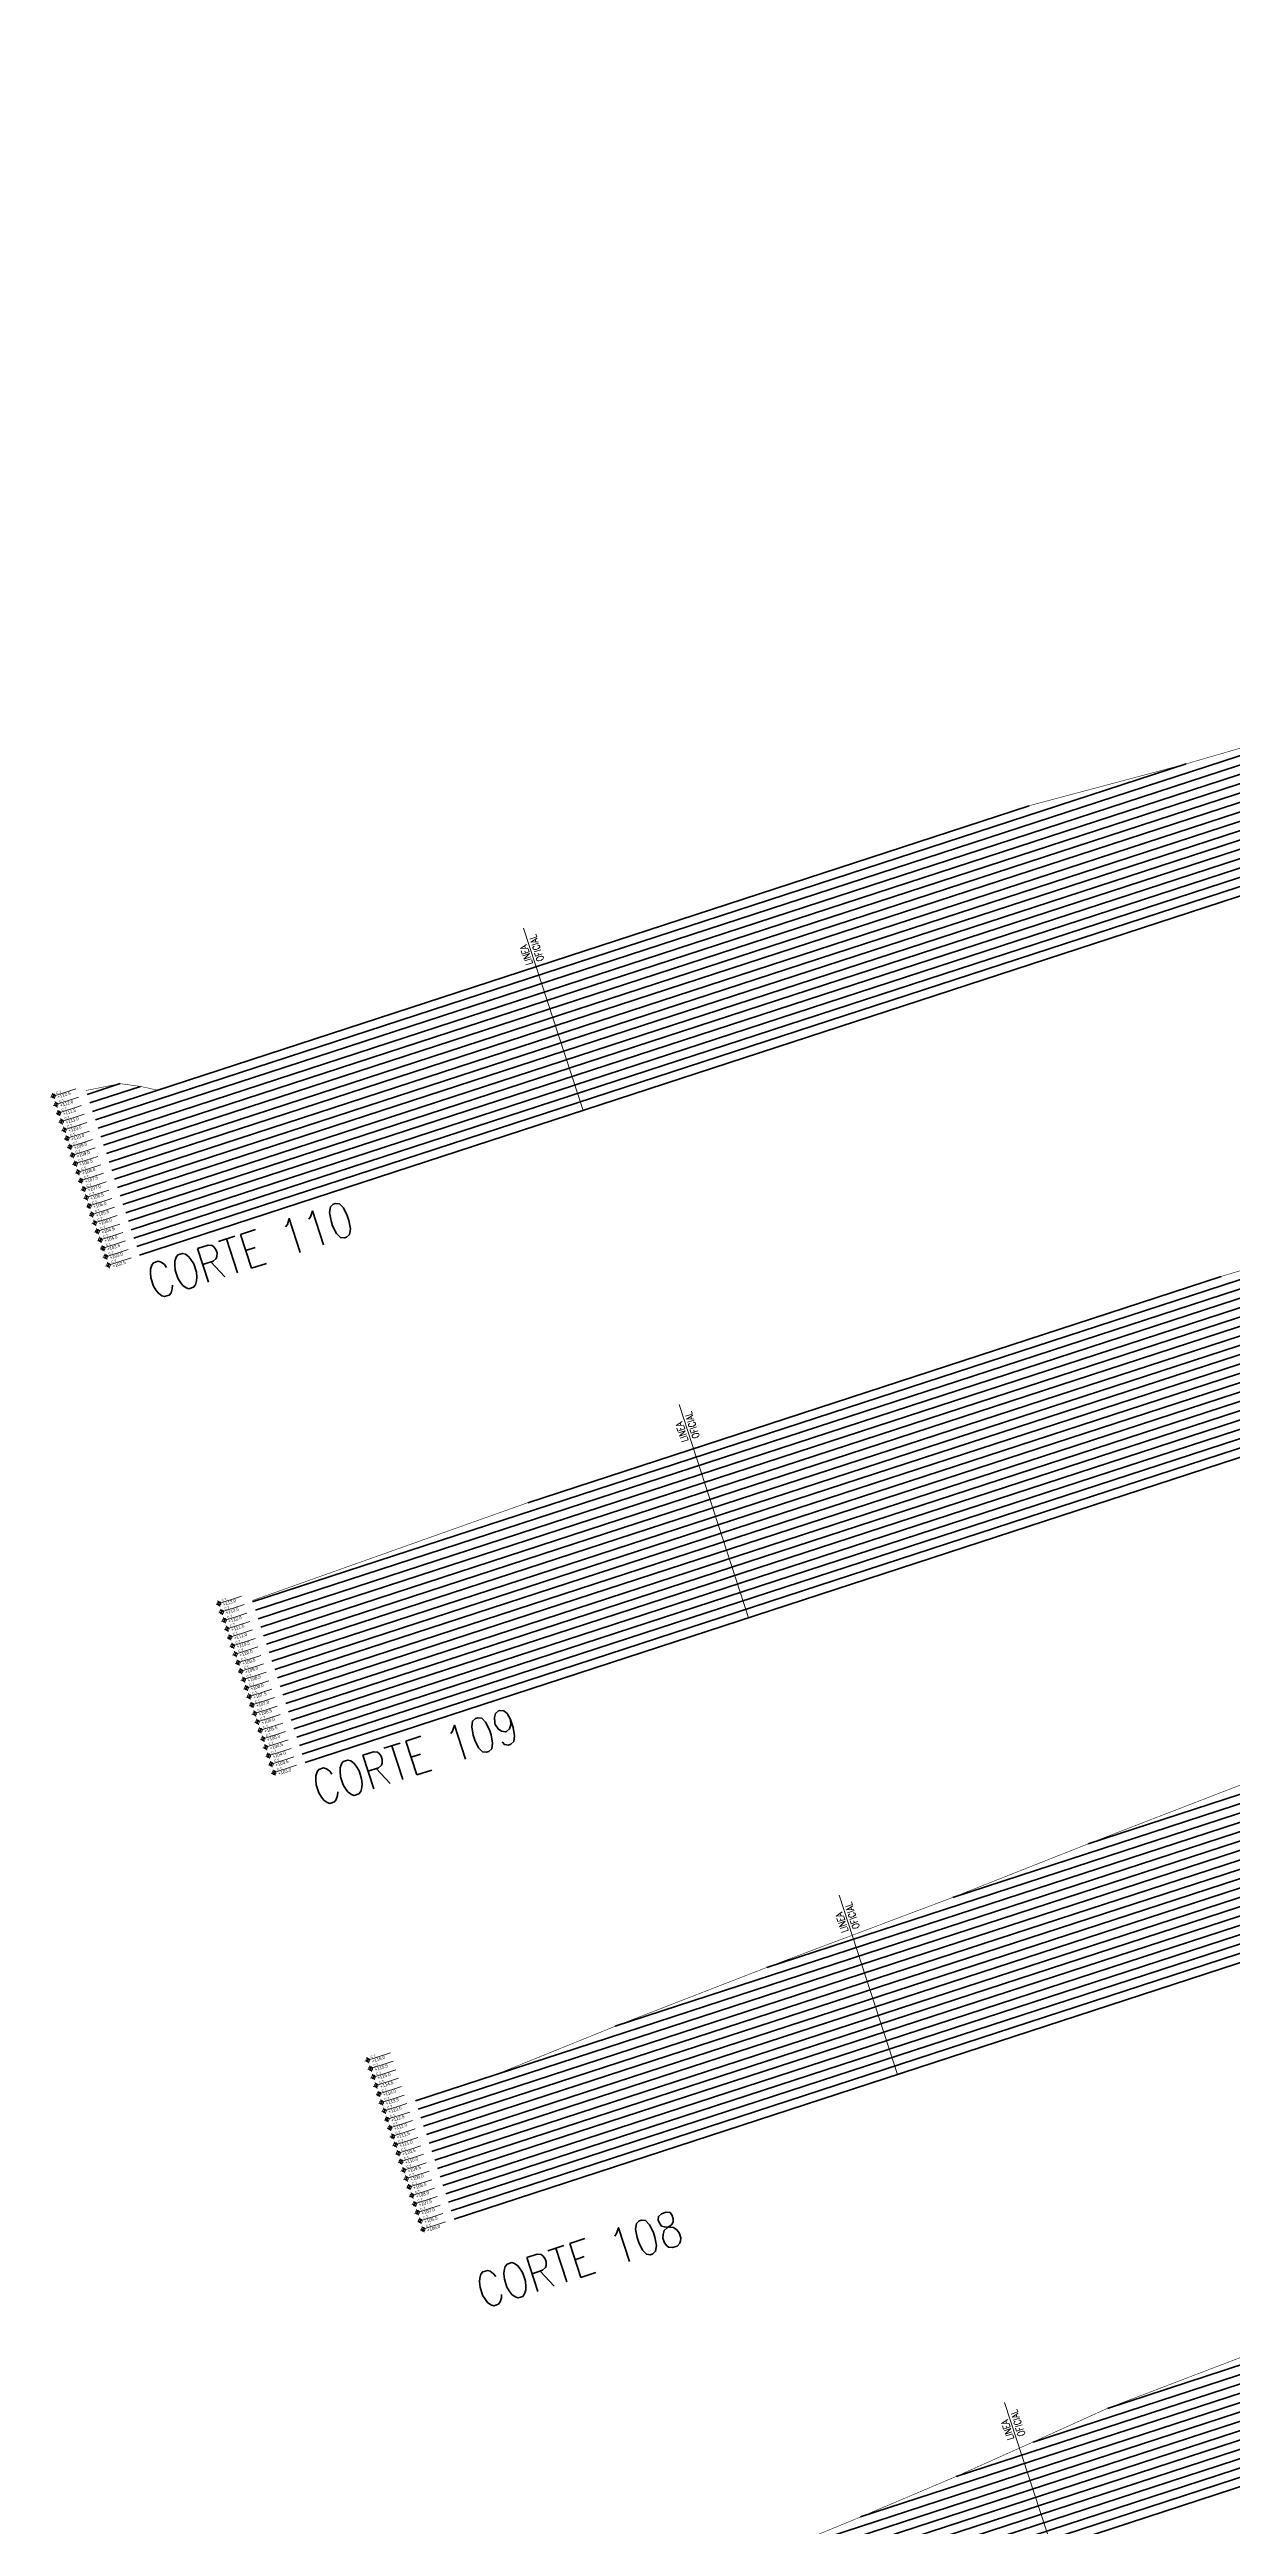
# Model space of a CAD drawing. Header units: metres. Extents: x 733085 to 734585, y 6084499 to 6087418.
# Drawn here: x 733345.1 to 733411.5, y 6087277.5 to 6087416.7 of the extents above; entities that cross this region are included whole.
import ezdxf
from ezdxf.enums import TextEntityAlignment as Align

# ---------------------------------------------------------------- set-up
doc = ezdxf.new("R2010")
doc.units = ezdxf.units.M
doc.header["$LTSCALE"] = 5
doc.header["$MEASUREMENT"] = 0
doc.layers.get('0').update_dxf_attribs({"color": 30})
doc.layers.add('_AUX', color=210, linetype='Continuous', lineweight=18, plot=False)
for name, color, linetype, lineweight in [('A-ELEV-MBE1', 7, 'Continuous', 35), ('U-ANNO-SYMB', 3, 'Continuous', 18), ('U-ANNO-TEXT', 3, 'Continuous', 18)]:
    doc.layers.add(name, color=color, linetype=linetype, lineweight=lineweight)
doc.styles.add('E-ARIAL', font='arial.ttf')
doc.styles.add('E-ROMANS', font='romans.shx', dxfattribs={"width": 0.8})

# ---------------------------------------------------------------- blocks, each defined once
blk = doc.blocks.new('*U18')
at = {"lineweight": 0}
h = blk.add_hatch(color=256, dxfattribs=at)
edge = h.paths.add_edge_path()
edge.add_arc((0, 0), 200, 0, 90)
edge.add_line((0, 200), (0, 0))
edge.add_line((0, 0), (200, 0))
edge = h.paths.add_edge_path()
edge.add_line((0, 0), (-200, 0))
edge.add_arc((0, 0), 200, 180, 270)
edge.add_line((0, -200), (0, 0))
for p, q in [((2500, 0), (-325, 0)), ((0, 325), (0, -325))]:
    blk.add_line(p, q)
blk.add_circle((0, 0), 200)
at = {"style": 'E-ARIAL'}
blk.add_attdef('LEVEL', text='', height=250, dxfattribs=at).set_placement((371, 0), align=Align.BOTTOM_LEFT)
blk.add_attdef('HEIGHT', text='', height=250, dxfattribs=at).set_placement((371, -75), align=Align.TOP_LEFT)

msp = doc.modelspace()

# ---------------------------------------------------------------- linework, layer by layer
at = {"layer": '_AUX', "ltscale": 0.05}
for points in [[(733375.039, 6087357.055), (733371.696, 6087367.301)], [(733384.345, 6087328.534), (733380.435, 6087340.517)], [(733392.719, 6087302.866), (733389.43, 6087312.947)], [(733401.404, 6087276.247), (733398.735, 6087284.427)]]:
    msp.add_lwpolyline(points, dxfattribs=at)
at = {"layer": '_AUX'}
for points in [[(733347.705, 6087353.406), (733347.643, 6087353.376)], [(733357.165, 6087324.41), (733357.104, 6087324.38)], [(733366.47, 6087295.89), (733366.409, 6087295.86)]]:
    msp.add_lwpolyline(points, dxfattribs=at)
at = {"layer": 'A-ELEV-MBE1', "color": 252}
for p, q in [((733557.795, 6087416.681), (733350.108, 6087348.92)), ((733531.796, 6087409.25), (733349.797, 6087349.871)), ((733536.626, 6087410.3), (733349.953, 6087349.396)), ((733527.208, 6087408.279), (733349.642, 6087350.346)), ((733522.419, 6087407.243), (733349.487, 6087350.822)), ((733512.064, 6087404.916), (733349.177, 6087351.772)), ((733517.145, 6087406.048), (733349.332, 6087351.297)), ((733505.467, 6087403.816), (733348.867, 6087352.723)), ((733507.913, 6087404.088), (733349.022, 6087352.248)), ((733496.718, 6087402.013), (733348.557, 6087353.674)), ((733497.888, 6087401.869), (733348.712, 6087353.198)), ((733466.653, 6087393.256), (733348.247, 6087354.624)), ((733469.574, 6087393.683), (733348.402, 6087354.149)), ((733451.554, 6087388.856), (733348.092, 6087355.1)), ((733566.945, 6087388.636), (733359.258, 6087320.875)), ((733567.1, 6087388.16), (733359.413, 6087320.4)), ((733558.154, 6087386.293), (733359.103, 6087321.351)), ((733436.341, 6087384.418), (733347.936, 6087355.575)), ((733551.303, 6087384.584), (733358.947, 6087321.826)), ((733546.724, 6087383.616), (733358.792, 6087322.301)), ((733541.443, 6087382.419), (733358.637, 6087322.777)), ((733423.423, 6087380.729), (733347.781, 6087356.05)), ((733532.16, 6087380.442), (733358.327, 6087323.727)), ((733535.878, 6087381.129), (733358.482, 6087323.252)), ((733525.724, 6087378.868), (733358.172, 6087324.203)), ((733519.239, 6087377.804), (733357.862, 6087325.153)), ((733521.988, 6087378.175), (733358.017, 6087324.678)), ((733408.953, 6087376.534), (733347.626, 6087356.526)), ((733510.257, 6087375.926), (733357.552, 6087326.104)), ((733515.293, 6087377.043), (733357.707, 6087325.629)), ((733504.778, 6087374.664), (733357.397, 6087326.579)), ((733400.12, 6087374.179), (733347.471, 6087357.001)), ((733498.831, 6087373.776), (733357.086, 6087327.53)), ((733501.673, 6087374.177), (733357.242, 6087327.055)), ((733487.676, 6087370.662), (733356.931, 6087328.005)), ((733473.142, 6087366.446), (733356.776, 6087328.481)), ((733575.474, 6087362.492), (733367.787, 6087294.732)), ((733452.447, 6087360.22), (733356.621, 6087328.956)), ((733349.017, 6087358.557), (733347.161, 6087357.952)), ((733350.157, 6087358.403), (733347.316, 6087357.476)), ((733561.97, 6087358.612), (733367.632, 6087295.207)), ((733557.007, 6087357.518), (733367.477, 6087295.682)), ((733432.349, 6087354.189), (733356.466, 6087329.431)), ((733544.271, 6087353.889), (733367.322, 6087296.158)), ((733539.249, 6087352.777), (733367.167, 6087296.633)), ((733522.108, 6087350.866), (733366.081, 6087299.96)), ((733524.576, 6087351.145), (733366.236, 6087299.485)), ((733526.901, 6087351.378), (733366.392, 6087299.01)), ((733529.089, 6087351.566), (733366.547, 6087298.534)), ((733531.199, 6087351.728), (733366.702, 6087298.059)), ((733532.999, 6087351.789), (733366.857, 6087297.584)), ((733534.685, 6087351.814), (733367.012, 6087297.108)), ((733513.253, 6087349.554), (733365.616, 6087301.386)), ((733516.446, 6087350.07), (733365.771, 6087300.911)), ((733519.426, 6087350.517), (733365.926, 6087300.436)), ((733510.009, 6087349.022), (733376.855, 6087305.579)), ((733505.853, 6087348.192), (733385.373, 6087308.884)), ((733410.908, 6087347.719), (733371.928, 6087335.002)), ((733500.343, 6087346.92), (733395.823, 6087312.819)), ((733494.423, 6087345.515), (733403.431, 6087315.828)), ((733584.159, 6087335.873), (733376.472, 6087268.112)), ((733564.601, 6087330.018), (733376.317, 6087268.588)), ((733557.502, 6087328.753), (733376.007, 6087269.538)), ((733560.856, 6087329.322), (733376.162, 6087269.063)), ((733547.737, 6087327.145), (733375.542, 6087270.965)), ((733550.822, 6087327.626), (733375.697, 6087270.489)), ((733553.864, 6087328.092), (733375.852, 6087270.014)), ((733540.649, 6087325.884), (733375.231, 6087271.915)), ((733544.561, 6087326.635), (733375.387, 6087271.44)), ((733537.121, 6087325.26), (733384.43, 6087275.442)), ((733533.83, 6087324.712), (733390.641, 6087277.995)), ((733530.537, 6087324.163), (733396.018, 6087280.275)), ((733527.24, 6087323.613), (733400.335, 6087282.209)), ((733524.098, 6087323.114), (733404.52, 6087284.101))]:
    msp.add_line(p, q, dxfattribs=at)
at = {"layer": 'A-ELEV-MBE1', "ltscale": 0.15, "const_width": 0.03}
for points in [[(733347.09, 6087358.169), (733349.017, 6087358.557), (733350.157, 6087358.403), (733351.122, 6087358.192), (733378.764, 6087367.211), (733400.12, 6087374.179), (733408.953, 6087376.534), (733423.423, 6087380.729), (733436.341, 6087384.418), (733451.554, 6087388.856), (733466.653, 6087393.256), (733469.574, 6087393.683), (733482.383, 6087397.336), (733489.762, 6087399.744), (733496.718, 6087402.013), (733497.888, 6087401.869), (733505.467, 6087403.816), (733507.913, 6087404.088), (733512.064, 6087404.916), (733517.145, 6087406.048), (733522.419, 6087407.243), (733527.208, 6087408.279), (733531.796, 6087409.25), (733531.796, 6087409.25)], [(733356.443, 6087329.502), (733371.928, 6087335.002), (733410.908, 6087347.719), (733432.349, 6087354.189), (733452.447, 6087360.22), (733468.869, 6087365.052), (733469.885, 6087365.384), (733473.142, 6087366.446), (733487.676, 6087370.662), (733498.831, 6087373.776), (733501.673, 6087374.177), (733504.778, 6087374.664), (733510.257, 6087375.926), (733515.293, 6087377.043), (733519.239, 6087377.804), (733521.988, 6087378.175), (733525.724, 6087378.868), (733532.16, 6087380.442), (733535.878, 6087381.129), (733541.443, 6087382.419), (733546.724, 6087383.616), (733551.303, 6087384.584), (733558.154, 6087386.293), (733564.815, 6087387.941)], [(733370.15, 6087302.866), (733376.855, 6087305.579), (733385.373, 6087308.884), (733395.823, 6087312.819), (733403.431, 6087315.828), (733412.185, 6087319.21), (733424.739, 6087323.831), (733466.575, 6087337.481), (733486.452, 6087343.44), (733494.423, 6087345.515), (733500.343, 6087346.92), (733505.853, 6087348.192), (733510.009, 6087349.022), (733513.253, 6087349.554), (733516.446, 6087350.07), (733519.426, 6087350.517), (733522.108, 6087350.866), (733524.576, 6087351.145), (733526.901, 6087351.378), (733529.089, 6087351.566), (733531.199, 6087351.728), (733532.999, 6087351.789), (733534.685, 6087351.814), (733539.249, 6087352.777)], [(733379.649, 6087273.357), (733384.43, 6087275.442), (733390.641, 6087277.995), (733396.018, 6087280.275), (733400.335, 6087282.209), (733404.52, 6087284.101), (733413.926, 6087287.695), (733421.372, 6087290.651), (733429.394, 6087293.794), (733442.62, 6087298.635), (733467.416, 6087307.251), (733475.623, 6087309.929), (733481.375, 6087311.279), (733485.431, 6087312.603), (733494.357, 6087315.515), (733503.022, 6087317.816), (733511.66, 6087320.108), (733519.469, 6087322.13), (733524.098, 6087323.114), (733527.24, 6087323.613), (733530.537, 6087324.163), (733533.83, 6087324.712), (733537.121, 6087325.26)]]:
    msp.add_lwpolyline(points, dxfattribs=at)

# ---------------------------------------------------------------- block references
at = {"layer": 'U-ANNO-SYMB', "color": 1}
ref = msp.add_blockref('*U18', (733345.269, 6087357.86), dxfattribs=dict(at, xscale=0.0005309734512920893, yscale=0.0005309734512920893, zscale=0.0005309734512920893, rotation=18.06951219030283))
ref.add_attrib('LEVEL', 'C.T.', dxfattribs={"layer": '0', "height": 0.1327, "rotation": 18.06951, "style": 'E-ARIAL'}).set_placement((733345.456, 6087357.921), align=Align.BOTTOM_LEFT)
ref.add_attrib('HEIGHT', '+112.5', dxfattribs={"layer": '0', "height": 0.1774, "rotation": 18.06951, "style": 'E-ARIAL'}).set_placement((733345.468, 6087357.884), align=Align.TOP_LEFT)
ref = msp.add_blockref('*U18', (733345.424, 6087357.385), dxfattribs=dict(at, xscale=0.0005309734512920893, yscale=0.0005309734512920893, zscale=0.0005309734512920893, rotation=18.06951219030283))
ref.add_attrib('LEVEL', 'C.T.', dxfattribs={"layer": '0', "height": 0.1327, "rotation": 18.06951, "style": 'E-ARIAL'}).set_placement((733345.611, 6087357.446), align=Align.BOTTOM_LEFT)
ref.add_attrib('HEIGHT', '+112.0', dxfattribs={"layer": '0', "height": 0.1774, "rotation": 18.06951, "style": 'E-ARIAL'}).set_placement((733345.623, 6087357.408), align=Align.TOP_LEFT)
ref = msp.add_blockref('*U18', (733345.579, 6087356.91), dxfattribs=dict(at, xscale=0.0005309734512920893, yscale=0.0005309734512920893, zscale=0.0005309734512920893, rotation=18.06951219030283))
ref.add_attrib('LEVEL', 'C.T.', dxfattribs={"layer": '0', "height": 0.1327, "rotation": 18.06951, "style": 'E-ARIAL'}).set_placement((733345.766, 6087356.971), align=Align.BOTTOM_LEFT)
ref.add_attrib('HEIGHT', '+111.5', dxfattribs={"layer": '0', "height": 0.1774, "rotation": 18.06951, "style": 'E-ARIAL'}).set_placement((733345.779, 6087356.933), align=Align.TOP_LEFT)
ref = msp.add_blockref('*U18', (733345.734, 6087356.434), dxfattribs=dict(at, xscale=0.0005309734512920893, yscale=0.0005309734512920893, zscale=0.0005309734512920893, rotation=18.06951219030283))
ref.add_attrib('LEVEL', 'C.T.', dxfattribs={"layer": '0', "height": 0.1327, "rotation": 18.06951, "style": 'E-ARIAL'}).set_placement((733345.921, 6087356.495), align=Align.BOTTOM_LEFT)
ref.add_attrib('HEIGHT', '+111.0', dxfattribs={"layer": '0', "height": 0.1774, "rotation": 18.06951, "style": 'E-ARIAL'}).set_placement((733345.934, 6087356.458), align=Align.TOP_LEFT)
ref = msp.add_blockref('*U18', (733345.889, 6087355.959), dxfattribs=dict(at, xscale=0.0005309734512920893, yscale=0.0005309734512920893, zscale=0.0005309734512920893, rotation=18.06951219030283))
ref.add_attrib('LEVEL', 'C.T.', dxfattribs={"layer": '0', "height": 0.1327, "rotation": 18.06951, "style": 'E-ARIAL'}).set_placement((733346.076, 6087356.02), align=Align.BOTTOM_LEFT)
ref.add_attrib('HEIGHT', '+110.5', dxfattribs={"layer": '0', "height": 0.1774, "rotation": 18.06951, "style": 'E-ARIAL'}).set_placement((733346.089, 6087355.982), align=Align.TOP_LEFT)
ref = msp.add_blockref('*U18', (733346.044, 6087355.484), dxfattribs=dict(at, xscale=0.0005309734512920893, yscale=0.0005309734512920893, zscale=0.0005309734512920893, rotation=18.06951219030283))
ref.add_attrib('LEVEL', 'C.T.', dxfattribs={"layer": '0', "height": 0.1327, "rotation": 18.06951, "style": 'E-ARIAL'}).set_placement((733346.231, 6087355.545), align=Align.BOTTOM_LEFT)
ref.add_attrib('HEIGHT', '+110.0', dxfattribs={"layer": '0', "height": 0.1774, "rotation": 18.06951, "style": 'E-ARIAL'}).set_placement((733346.244, 6087355.507), align=Align.TOP_LEFT)
ref = msp.add_blockref('*U18', (733346.199, 6087355.008), dxfattribs=dict(at, xscale=0.0005309734512920893, yscale=0.0005309734512920893, zscale=0.0005309734512920893, rotation=18.06951219030283))
ref.add_attrib('LEVEL', 'C.T.', dxfattribs={"layer": '0', "height": 0.1327, "rotation": 18.06951, "style": 'E-ARIAL'}).set_placement((733346.387, 6087355.069), align=Align.BOTTOM_LEFT)
ref.add_attrib('HEIGHT', '+109.5', dxfattribs={"layer": '0', "height": 0.1774, "rotation": 18.06951, "style": 'E-ARIAL'}).set_placement((733346.399, 6087355.032), align=Align.TOP_LEFT)
ref = msp.add_blockref('*U18', (733346.354, 6087354.533), dxfattribs=dict(at, xscale=0.0005309734512920893, yscale=0.0005309734512920893, zscale=0.0005309734512920893, rotation=18.06951219030283))
ref.add_attrib('LEVEL', 'C.T.', dxfattribs={"layer": '0', "height": 0.1327, "rotation": 18.06951, "style": 'E-ARIAL'}).set_placement((733346.542, 6087354.594), align=Align.BOTTOM_LEFT)
ref.add_attrib('HEIGHT', '+109.0', dxfattribs={"layer": '0', "height": 0.1774, "rotation": 18.06951, "style": 'E-ARIAL'}).set_placement((733346.554, 6087354.556), align=Align.TOP_LEFT)
ref = msp.add_blockref('*U18', (733346.509, 6087354.058), dxfattribs=dict(at, xscale=0.0005309734512920893, yscale=0.0005309734512920893, zscale=0.0005309734512920893, rotation=18.06951219030283))
ref.add_attrib('LEVEL', 'C.T.', dxfattribs={"layer": '0', "height": 0.1327, "rotation": 18.06951, "style": 'E-ARIAL'}).set_placement((733346.697, 6087354.119), align=Align.BOTTOM_LEFT)
ref.add_attrib('HEIGHT', '+108.5', dxfattribs={"layer": '0', "height": 0.1774, "rotation": 18.06951, "style": 'E-ARIAL'}).set_placement((733346.709, 6087354.081), align=Align.TOP_LEFT)
ref = msp.add_blockref('*U18', (733346.664, 6087353.582), dxfattribs=dict(at, xscale=0.0005309734512920893, yscale=0.0005309734512920893, zscale=0.0005309734512920893, rotation=18.06951219030283))
ref.add_attrib('LEVEL', 'C.T.', dxfattribs={"layer": '0', "height": 0.1327, "rotation": 18.06951, "style": 'E-ARIAL'}).set_placement((733346.852, 6087353.643), align=Align.BOTTOM_LEFT)
ref.add_attrib('HEIGHT', '+108.0', dxfattribs={"layer": '0', "height": 0.1774, "rotation": 18.06951, "style": 'E-ARIAL'}).set_placement((733346.864, 6087353.606), align=Align.TOP_LEFT)
ref = msp.add_blockref('*U18', (733346.819, 6087353.107), dxfattribs=dict(at, xscale=0.0005309734512920893, yscale=0.0005309734512920893, zscale=0.0005309734512920893, rotation=18.06951219030283))
ref.add_attrib('LEVEL', 'C.T.', dxfattribs={"layer": '0', "height": 0.1327, "rotation": 18.06951, "style": 'E-ARIAL'}).set_placement((733347.007, 6087353.168), align=Align.BOTTOM_LEFT)
ref.add_attrib('HEIGHT', '+107.5', dxfattribs={"layer": '0', "height": 0.1774, "rotation": 18.06951, "style": 'E-ARIAL'}).set_placement((733347.019, 6087353.13), align=Align.TOP_LEFT)
ref = msp.add_blockref('*U18', (733346.975, 6087352.632), dxfattribs=dict(at, xscale=0.0005309734512920893, yscale=0.0005309734512920893, zscale=0.0005309734512920893, rotation=18.06951219030283))
ref.add_attrib('LEVEL', 'C.T.', dxfattribs={"layer": '0', "height": 0.1327, "rotation": 18.06951, "style": 'E-ARIAL'}).set_placement((733347.162, 6087352.693), align=Align.BOTTOM_LEFT)
ref.add_attrib('HEIGHT', '+107.0', dxfattribs={"layer": '0', "height": 0.1774, "rotation": 18.06951, "style": 'E-ARIAL'}).set_placement((733347.174, 6087352.655), align=Align.TOP_LEFT)
ref = msp.add_blockref('*U18', (733347.13, 6087352.156), dxfattribs=dict(at, xscale=0.0005309734512920893, yscale=0.0005309734512920893, zscale=0.0005309734512920893, rotation=18.06951219030283))
ref.add_attrib('LEVEL', 'C.T.', dxfattribs={"layer": '0', "height": 0.1327, "rotation": 18.06951, "style": 'E-ARIAL'}).set_placement((733347.317, 6087352.217), align=Align.BOTTOM_LEFT)
ref.add_attrib('HEIGHT', '+106.5', dxfattribs={"layer": '0', "height": 0.1774, "rotation": 18.06951, "style": 'E-ARIAL'}).set_placement((733347.329, 6087352.18), align=Align.TOP_LEFT)
ref = msp.add_blockref('*U18', (733347.285, 6087351.681), dxfattribs=dict(at, xscale=0.0005309734512920893, yscale=0.0005309734512920893, zscale=0.0005309734512920893, rotation=18.06951219030283))
ref.add_attrib('LEVEL', 'C.T.', dxfattribs={"layer": '0', "height": 0.1327, "rotation": 18.06951, "style": 'E-ARIAL'}).set_placement((733347.472, 6087351.742), align=Align.BOTTOM_LEFT)
ref.add_attrib('HEIGHT', '+106.0', dxfattribs={"layer": '0', "height": 0.1774, "rotation": 18.06951, "style": 'E-ARIAL'}).set_placement((733347.484, 6087351.704), align=Align.TOP_LEFT)
ref = msp.add_blockref('*U18', (733347.44, 6087351.206), dxfattribs=dict(at, xscale=0.0005309734512920893, yscale=0.0005309734512920893, zscale=0.0005309734512920893, rotation=18.06951219030283))
ref.add_attrib('LEVEL', 'C.T.', dxfattribs={"layer": '0', "height": 0.1327, "rotation": 18.06951, "style": 'E-ARIAL'}).set_placement((733347.627, 6087351.267), align=Align.BOTTOM_LEFT)
ref.add_attrib('HEIGHT', '+105.5', dxfattribs={"layer": '0', "height": 0.1774, "rotation": 18.06951, "style": 'E-ARIAL'}).set_placement((733347.64, 6087351.229), align=Align.TOP_LEFT)
ref = msp.add_blockref('*U18', (733347.595, 6087350.73), dxfattribs=dict(at, xscale=0.0005309734512920893, yscale=0.0005309734512920893, zscale=0.0005309734512920893, rotation=18.06951219030283))
ref.add_attrib('LEVEL', 'C.T.', dxfattribs={"layer": '0', "height": 0.1327, "rotation": 18.06951, "style": 'E-ARIAL'}).set_placement((733347.782, 6087350.791), align=Align.BOTTOM_LEFT)
ref.add_attrib('HEIGHT', '+105.0', dxfattribs={"layer": '0', "height": 0.1774, "rotation": 18.06951, "style": 'E-ARIAL'}).set_placement((733347.795, 6087350.754), align=Align.TOP_LEFT)
ref = msp.add_blockref('*U18', (733347.75, 6087350.255), dxfattribs=dict(at, xscale=0.0005309734512920893, yscale=0.0005309734512920893, zscale=0.0005309734512920893, rotation=18.06951219030283))
ref.add_attrib('LEVEL', 'C.T.', dxfattribs={"layer": '0', "height": 0.1327, "rotation": 18.06951, "style": 'E-ARIAL'}).set_placement((733347.937, 6087350.316), align=Align.BOTTOM_LEFT)
ref.add_attrib('HEIGHT', '+104.5', dxfattribs={"layer": '0', "height": 0.1774, "rotation": 18.06951, "style": 'E-ARIAL'}).set_placement((733347.95, 6087350.278), align=Align.TOP_LEFT)
ref = msp.add_blockref('*U18', (733347.905, 6087349.78), dxfattribs=dict(at, xscale=0.0005309734512920893, yscale=0.0005309734512920893, zscale=0.0005309734512920893, rotation=18.06951219030283))
ref.add_attrib('LEVEL', 'C.T.', dxfattribs={"layer": '0', "height": 0.1327, "rotation": 18.06951, "style": 'E-ARIAL'}).set_placement((733348.092, 6087349.841), align=Align.BOTTOM_LEFT)
ref.add_attrib('HEIGHT', '+104.0', dxfattribs={"layer": '0', "height": 0.1774, "rotation": 18.06951, "style": 'E-ARIAL'}).set_placement((733348.105, 6087349.803), align=Align.TOP_LEFT)
ref = msp.add_blockref('*U18', (733348.06, 6087349.304), dxfattribs=dict(at, xscale=0.0005309734512920893, yscale=0.0005309734512920893, zscale=0.0005309734512920893, rotation=18.06951219030283))
ref.add_attrib('LEVEL', 'C.T.', dxfattribs={"layer": '0', "height": 0.1327, "rotation": 18.06951, "style": 'E-ARIAL'}).set_placement((733348.248, 6087349.365), align=Align.BOTTOM_LEFT)
ref.add_attrib('HEIGHT', '+103.5', dxfattribs={"layer": '0', "height": 0.1774, "rotation": 18.06951, "style": 'E-ARIAL'}).set_placement((733348.26, 6087349.327), align=Align.TOP_LEFT)
ref = msp.add_blockref('*U18', (733348.215, 6087348.829), dxfattribs=dict(at, xscale=0.0005309734512920893, yscale=0.0005309734512920893, zscale=0.0005309734512920893, rotation=18.06951219030283))
ref.add_attrib('LEVEL', 'C.T.', dxfattribs={"layer": '0', "height": 0.1327, "rotation": 18.06951, "style": 'E-ARIAL'}).set_placement((733348.403, 6087348.89), align=Align.BOTTOM_LEFT)
ref.add_attrib('HEIGHT', '+103.0', dxfattribs={"layer": '0', "height": 0.1774, "rotation": 18.06951, "style": 'E-ARIAL'}).set_placement((733348.415, 6087348.852), align=Align.TOP_LEFT)
ref = msp.add_blockref('*U18', (733348.37, 6087348.354), dxfattribs=dict(at, xscale=0.0005309734512920893, yscale=0.0005309734512920893, zscale=0.0005309734512920893, rotation=18.06951219030283))
ref.add_attrib('LEVEL', 'C.T.', dxfattribs={"layer": '0', "height": 0.1327, "rotation": 18.06951, "style": 'E-ARIAL'}).set_placement((733348.558, 6087348.415), align=Align.BOTTOM_LEFT)
ref.add_attrib('HEIGHT', '+102.5', dxfattribs={"layer": '0', "height": 0.1774, "rotation": 18.06951, "style": 'E-ARIAL'}).set_placement((733348.57, 6087348.377), align=Align.TOP_LEFT)
ref = msp.add_blockref('*U18', (733354.574, 6087329.34), dxfattribs=dict(at, xscale=0.0005309734512920893, yscale=0.0005309734512920893, zscale=0.0005309734512920893, rotation=18.06951219030283))
ref.add_attrib('LEVEL', 'C.T.', dxfattribs={"layer": '0', "height": 0.1327, "rotation": 18.06951, "style": 'E-ARIAL'}).set_placement((733354.761, 6087329.401), align=Align.BOTTOM_LEFT)
ref.add_attrib('HEIGHT', '+113.0', dxfattribs={"layer": '0', "height": 0.1774, "rotation": 18.06951, "style": 'E-ARIAL'}).set_placement((733354.773, 6087329.363), align=Align.TOP_LEFT)
ref = msp.add_blockref('*U18', (733354.729, 6087328.865), dxfattribs=dict(at, xscale=0.0005309734512920893, yscale=0.0005309734512920893, zscale=0.0005309734512920893, rotation=18.06951219030283))
ref.add_attrib('LEVEL', 'C.T.', dxfattribs={"layer": '0', "height": 0.1327, "rotation": 18.06951, "style": 'E-ARIAL'}).set_placement((733354.916, 6087328.926), align=Align.BOTTOM_LEFT)
ref.add_attrib('HEIGHT', '+112.5', dxfattribs={"layer": '0', "height": 0.1774, "rotation": 18.06951, "style": 'E-ARIAL'}).set_placement((733354.929, 6087328.888), align=Align.TOP_LEFT)
ref = msp.add_blockref('*U18', (733354.884, 6087328.389), dxfattribs=dict(at, xscale=0.0005309734512920893, yscale=0.0005309734512920893, zscale=0.0005309734512920893, rotation=18.06951219030283))
ref.add_attrib('LEVEL', 'C.T.', dxfattribs={"layer": '0', "height": 0.1327, "rotation": 18.06951, "style": 'E-ARIAL'}).set_placement((733355.071, 6087328.45), align=Align.BOTTOM_LEFT)
ref.add_attrib('HEIGHT', '+112.0', dxfattribs={"layer": '0', "height": 0.1774, "rotation": 18.06951, "style": 'E-ARIAL'}).set_placement((733355.084, 6087328.413), align=Align.TOP_LEFT)
ref = msp.add_blockref('*U18', (733355.039, 6087327.914), dxfattribs=dict(at, xscale=0.0005309734512920893, yscale=0.0005309734512920893, zscale=0.0005309734512920893, rotation=18.06951219030283))
ref.add_attrib('LEVEL', 'C.T.', dxfattribs={"layer": '0', "height": 0.1327, "rotation": 18.06951, "style": 'E-ARIAL'}).set_placement((733355.226, 6087327.975), align=Align.BOTTOM_LEFT)
ref.add_attrib('HEIGHT', '+111.5', dxfattribs={"layer": '0', "height": 0.1774, "rotation": 18.06951, "style": 'E-ARIAL'}).set_placement((733355.239, 6087327.937), align=Align.TOP_LEFT)
ref = msp.add_blockref('*U18', (733355.194, 6087327.439), dxfattribs=dict(at, xscale=0.0005309734512920893, yscale=0.0005309734512920893, zscale=0.0005309734512920893, rotation=18.06951219030283))
ref.add_attrib('LEVEL', 'C.T.', dxfattribs={"layer": '0', "height": 0.1327, "rotation": 18.06951, "style": 'E-ARIAL'}).set_placement((733355.381, 6087327.5), align=Align.BOTTOM_LEFT)
ref.add_attrib('HEIGHT', '+111.0', dxfattribs={"layer": '0', "height": 0.1774, "rotation": 18.06951, "style": 'E-ARIAL'}).set_placement((733355.394, 6087327.462), align=Align.TOP_LEFT)
ref = msp.add_blockref('*U18', (733355.349, 6087326.963), dxfattribs=dict(at, xscale=0.0005309734512920893, yscale=0.0005309734512920893, zscale=0.0005309734512920893, rotation=18.06951219030283))
ref.add_attrib('LEVEL', 'C.T.', dxfattribs={"layer": '0', "height": 0.1327, "rotation": 18.06951, "style": 'E-ARIAL'}).set_placement((733355.537, 6087327.024), align=Align.BOTTOM_LEFT)
ref.add_attrib('HEIGHT', '+110.5', dxfattribs={"layer": '0', "height": 0.1774, "rotation": 18.06951, "style": 'E-ARIAL'}).set_placement((733355.549, 6087326.986), align=Align.TOP_LEFT)
ref = msp.add_blockref('*U18', (733355.504, 6087326.488), dxfattribs=dict(at, xscale=0.0005309734512920893, yscale=0.0005309734512920893, zscale=0.0005309734512920893, rotation=18.06951219030283))
ref.add_attrib('LEVEL', 'C.T.', dxfattribs={"layer": '0', "height": 0.1327, "rotation": 18.06951, "style": 'E-ARIAL'}).set_placement((733355.692, 6087326.549), align=Align.BOTTOM_LEFT)
ref.add_attrib('HEIGHT', '+110.0', dxfattribs={"layer": '0', "height": 0.1774, "rotation": 18.06951, "style": 'E-ARIAL'}).set_placement((733355.704, 6087326.511), align=Align.TOP_LEFT)
ref = msp.add_blockref('*U18', (733355.659, 6087326.013), dxfattribs=dict(at, xscale=0.0005309734512920893, yscale=0.0005309734512920893, zscale=0.0005309734512920893, rotation=18.06951219030283))
ref.add_attrib('LEVEL', 'C.T.', dxfattribs={"layer": '0', "height": 0.1327, "rotation": 18.06951, "style": 'E-ARIAL'}).set_placement((733355.847, 6087326.074), align=Align.BOTTOM_LEFT)
ref.add_attrib('HEIGHT', '+109.5', dxfattribs={"layer": '0', "height": 0.1774, "rotation": 18.06951, "style": 'E-ARIAL'}).set_placement((733355.859, 6087326.036), align=Align.TOP_LEFT)
ref = msp.add_blockref('*U18', (733355.814, 6087325.537), dxfattribs=dict(at, xscale=0.0005309734512920893, yscale=0.0005309734512920893, zscale=0.0005309734512920893, rotation=18.06951219030283))
ref.add_attrib('LEVEL', 'C.T.', dxfattribs={"layer": '0', "height": 0.1327, "rotation": 18.06951, "style": 'E-ARIAL'}).set_placement((733356.002, 6087325.598), align=Align.BOTTOM_LEFT)
ref.add_attrib('HEIGHT', '+109.0', dxfattribs={"layer": '0', "height": 0.1774, "rotation": 18.06951, "style": 'E-ARIAL'}).set_placement((733356.014, 6087325.56), align=Align.TOP_LEFT)
ref = msp.add_blockref('*U18', (733355.969, 6087325.062), dxfattribs=dict(at, xscale=0.0005309734512920893, yscale=0.0005309734512920893, zscale=0.0005309734512920893, rotation=18.06951219030283))
ref.add_attrib('LEVEL', 'C.T.', dxfattribs={"layer": '0', "height": 0.1327, "rotation": 18.06951, "style": 'E-ARIAL'}).set_placement((733356.157, 6087325.123), align=Align.BOTTOM_LEFT)
ref.add_attrib('HEIGHT', '+108.5', dxfattribs={"layer": '0', "height": 0.1774, "rotation": 18.06951, "style": 'E-ARIAL'}).set_placement((733356.169, 6087325.085), align=Align.TOP_LEFT)
ref = msp.add_blockref('*U18', (733356.125, 6087324.586), dxfattribs=dict(at, xscale=0.0005309734512920893, yscale=0.0005309734512920893, zscale=0.0005309734512920893, rotation=18.06951219030283))
ref.add_attrib('LEVEL', 'C.T.', dxfattribs={"layer": '0', "height": 0.1327, "rotation": 18.06951, "style": 'E-ARIAL'}).set_placement((733356.312, 6087324.648), align=Align.BOTTOM_LEFT)
ref.add_attrib('HEIGHT', '+108.0', dxfattribs={"layer": '0', "height": 0.1774, "rotation": 18.06951, "style": 'E-ARIAL'}).set_placement((733356.324, 6087324.61), align=Align.TOP_LEFT)
ref = msp.add_blockref('*U18', (733356.28, 6087324.111), dxfattribs=dict(at, xscale=0.0005309734512920893, yscale=0.0005309734512920893, zscale=0.0005309734512920893, rotation=18.06951219030283))
ref.add_attrib('LEVEL', 'C.T.', dxfattribs={"layer": '0', "height": 0.1327, "rotation": 18.06951, "style": 'E-ARIAL'}).set_placement((733356.467, 6087324.172), align=Align.BOTTOM_LEFT)
ref.add_attrib('HEIGHT', '+107.5', dxfattribs={"layer": '0', "height": 0.1774, "rotation": 18.06951, "style": 'E-ARIAL'}).set_placement((733356.479, 6087324.134), align=Align.TOP_LEFT)
ref = msp.add_blockref('*U18', (733356.435, 6087323.636), dxfattribs=dict(at, xscale=0.0005309734512920893, yscale=0.0005309734512920893, zscale=0.0005309734512920893, rotation=18.06951219030283))
ref.add_attrib('LEVEL', 'C.T.', dxfattribs={"layer": '0', "height": 0.1327, "rotation": 18.06951, "style": 'E-ARIAL'}).set_placement((733356.622, 6087323.697), align=Align.BOTTOM_LEFT)
ref.add_attrib('HEIGHT', '+107.0', dxfattribs={"layer": '0', "height": 0.1774, "rotation": 18.06951, "style": 'E-ARIAL'}).set_placement((733356.635, 6087323.659), align=Align.TOP_LEFT)
ref = msp.add_blockref('*U18', (733356.59, 6087323.16), dxfattribs=dict(at, xscale=0.0005309734512920893, yscale=0.0005309734512920893, zscale=0.0005309734512920893, rotation=18.06951219030283))
ref.add_attrib('LEVEL', 'C.T.', dxfattribs={"layer": '0', "height": 0.1327, "rotation": 18.06951, "style": 'E-ARIAL'}).set_placement((733356.777, 6087323.222), align=Align.BOTTOM_LEFT)
ref.add_attrib('HEIGHT', '+106.5', dxfattribs={"layer": '0', "height": 0.1774, "rotation": 18.06951, "style": 'E-ARIAL'}).set_placement((733356.79, 6087323.184), align=Align.TOP_LEFT)
ref = msp.add_blockref('*U18', (733356.745, 6087322.685), dxfattribs=dict(at, xscale=0.0005309734512920893, yscale=0.0005309734512920893, zscale=0.0005309734512920893, rotation=18.06951219030283))
ref.add_attrib('LEVEL', 'C.T.', dxfattribs={"layer": '0', "height": 0.1327, "rotation": 18.06951, "style": 'E-ARIAL'}).set_placement((733356.932, 6087322.746), align=Align.BOTTOM_LEFT)
ref.add_attrib('HEIGHT', '+106.0', dxfattribs={"layer": '0', "height": 0.1774, "rotation": 18.06951, "style": 'E-ARIAL'}).set_placement((733356.945, 6087322.708), align=Align.TOP_LEFT)
ref = msp.add_blockref('*U18', (733356.9, 6087322.21), dxfattribs=dict(at, xscale=0.0005309734512920893, yscale=0.0005309734512920893, zscale=0.0005309734512920893, rotation=18.06951219030283))
ref.add_attrib('LEVEL', 'C.T.', dxfattribs={"layer": '0', "height": 0.1327, "rotation": 18.06951, "style": 'E-ARIAL'}).set_placement((733357.087, 6087322.271), align=Align.BOTTOM_LEFT)
ref.add_attrib('HEIGHT', '+105.5', dxfattribs={"layer": '0', "height": 0.1774, "rotation": 18.06951, "style": 'E-ARIAL'}).set_placement((733357.1, 6087322.233), align=Align.TOP_LEFT)
ref = msp.add_blockref('*U18', (733357.055, 6087321.734), dxfattribs=dict(at, xscale=0.0005309734512920893, yscale=0.0005309734512920893, zscale=0.0005309734512920893, rotation=18.06951219030283))
ref.add_attrib('LEVEL', 'C.T.', dxfattribs={"layer": '0', "height": 0.1327, "rotation": 18.06951, "style": 'E-ARIAL'}).set_placement((733357.242, 6087321.796), align=Align.BOTTOM_LEFT)
ref.add_attrib('HEIGHT', '+105.0', dxfattribs={"layer": '0', "height": 0.1774, "rotation": 18.06951, "style": 'E-ARIAL'}).set_placement((733357.255, 6087321.758), align=Align.TOP_LEFT)
ref = msp.add_blockref('*U18', (733357.21, 6087321.259), dxfattribs=dict(at, xscale=0.0005309734512920893, yscale=0.0005309734512920893, zscale=0.0005309734512920893, rotation=18.06951219030283))
ref.add_attrib('LEVEL', 'C.T.', dxfattribs={"layer": '0', "height": 0.1327, "rotation": 18.06951, "style": 'E-ARIAL'}).set_placement((733357.398, 6087321.32), align=Align.BOTTOM_LEFT)
ref.add_attrib('HEIGHT', '+104.5', dxfattribs={"layer": '0', "height": 0.1774, "rotation": 18.06951, "style": 'E-ARIAL'}).set_placement((733357.41, 6087321.282), align=Align.TOP_LEFT)
ref = msp.add_blockref('*U18', (733357.365, 6087320.784), dxfattribs=dict(at, xscale=0.0005309734512920893, yscale=0.0005309734512920893, zscale=0.0005309734512920893, rotation=18.06951219030283))
ref.add_attrib('LEVEL', 'C.T.', dxfattribs={"layer": '0', "height": 0.1327, "rotation": 18.06951, "style": 'E-ARIAL'}).set_placement((733357.553, 6087320.845), align=Align.BOTTOM_LEFT)
ref.add_attrib('HEIGHT', '+104.0', dxfattribs={"layer": '0', "height": 0.1774, "rotation": 18.06951, "style": 'E-ARIAL'}).set_placement((733357.565, 6087320.807), align=Align.TOP_LEFT)
ref = msp.add_blockref('*U18', (733357.52, 6087320.308), dxfattribs=dict(at, xscale=0.0005309734512920893, yscale=0.0005309734512920893, zscale=0.0005309734512920893, rotation=18.06951219030283))
ref.add_attrib('LEVEL', 'C.T.', dxfattribs={"layer": '0', "height": 0.1327, "rotation": 18.06951, "style": 'E-ARIAL'}).set_placement((733357.708, 6087320.37), align=Align.BOTTOM_LEFT)
ref.add_attrib('HEIGHT', '+103.5', dxfattribs={"layer": '0', "height": 0.1774, "rotation": 18.06951, "style": 'E-ARIAL'}).set_placement((733357.72, 6087320.332), align=Align.TOP_LEFT)
ref = msp.add_blockref('*U18', (733357.675, 6087319.833), dxfattribs=dict(at, xscale=0.0005309734512920893, yscale=0.0005309734512920893, zscale=0.0005309734512920893, rotation=18.06951219030283))
ref.add_attrib('LEVEL', 'C.T.', dxfattribs={"layer": '0', "height": 0.1327, "rotation": 18.06951, "style": 'E-ARIAL'}).set_placement((733357.863, 6087319.894), align=Align.BOTTOM_LEFT)
ref.add_attrib('HEIGHT', '+103.0', dxfattribs={"layer": '0', "height": 0.1774, "rotation": 18.06951, "style": 'E-ARIAL'}).set_placement((733357.875, 6087319.856), align=Align.TOP_LEFT)
ref = msp.add_blockref('*U18', (733362.948, 6087303.672), dxfattribs=dict(at, xscale=0.0005309734512920893, yscale=0.0005309734512920893, zscale=0.0005309734512920893, rotation=18.06951219030283))
ref.add_attrib('LEVEL', 'C.T.', dxfattribs={"layer": '0', "height": 0.1327, "rotation": 18.06951, "style": 'E-ARIAL'}).set_placement((733363.136, 6087303.733), align=Align.BOTTOM_LEFT)
ref.add_attrib('HEIGHT', '+116.0', dxfattribs={"layer": '0', "height": 0.1774, "rotation": 18.06951, "style": 'E-ARIAL'}).set_placement((733363.148, 6087303.695), align=Align.TOP_LEFT)
ref = msp.add_blockref('*U18', (733363.103, 6087303.196), dxfattribs=dict(at, xscale=0.0005309734512920893, yscale=0.0005309734512920893, zscale=0.0005309734512920893, rotation=18.06951219030283))
ref.add_attrib('LEVEL', 'C.T.', dxfattribs={"layer": '0', "height": 0.1327, "rotation": 18.06951, "style": 'E-ARIAL'}).set_placement((733363.291, 6087303.257), align=Align.BOTTOM_LEFT)
ref.add_attrib('HEIGHT', '+115.5', dxfattribs={"layer": '0', "height": 0.1774, "rotation": 18.06951, "style": 'E-ARIAL'}).set_placement((733363.303, 6087303.219), align=Align.TOP_LEFT)
ref = msp.add_blockref('*U18', (733363.258, 6087302.721), dxfattribs=dict(at, xscale=0.0005309734512920893, yscale=0.0005309734512920893, zscale=0.0005309734512920893, rotation=18.06951219030283))
ref.add_attrib('LEVEL', 'C.T.', dxfattribs={"layer": '0', "height": 0.1327, "rotation": 18.06951, "style": 'E-ARIAL'}).set_placement((733363.446, 6087302.782), align=Align.BOTTOM_LEFT)
ref.add_attrib('HEIGHT', '+115.0', dxfattribs={"layer": '0', "height": 0.1774, "rotation": 18.06951, "style": 'E-ARIAL'}).set_placement((733363.458, 6087302.744), align=Align.TOP_LEFT)
ref = msp.add_blockref('*U18', (733363.414, 6087302.245), dxfattribs=dict(at, xscale=0.0005309734512920893, yscale=0.0005309734512920893, zscale=0.0005309734512920893, rotation=18.06951219030283))
ref.add_attrib('LEVEL', 'C.T.', dxfattribs={"layer": '0', "height": 0.1327, "rotation": 18.06951, "style": 'E-ARIAL'}).set_placement((733363.601, 6087302.307), align=Align.BOTTOM_LEFT)
ref.add_attrib('HEIGHT', '+114.5', dxfattribs={"layer": '0', "height": 0.1774, "rotation": 18.06951, "style": 'E-ARIAL'}).set_placement((733363.613, 6087302.269), align=Align.TOP_LEFT)
ref = msp.add_blockref('*U18', (733363.569, 6087301.77), dxfattribs=dict(at, xscale=0.0005309734512920893, yscale=0.0005309734512920893, zscale=0.0005309734512920893, rotation=18.06951219030283))
ref.add_attrib('LEVEL', 'C.T.', dxfattribs={"layer": '0', "height": 0.1327, "rotation": 18.06951, "style": 'E-ARIAL'}).set_placement((733363.756, 6087301.831), align=Align.BOTTOM_LEFT)
ref.add_attrib('HEIGHT', '+114.0', dxfattribs={"layer": '0', "height": 0.1774, "rotation": 18.06951, "style": 'E-ARIAL'}).set_placement((733363.768, 6087301.793), align=Align.TOP_LEFT)
ref = msp.add_blockref('*U18', (733363.724, 6087301.295), dxfattribs=dict(at, xscale=0.0005309734512920893, yscale=0.0005309734512920893, zscale=0.0005309734512920893, rotation=18.06951219030283))
ref.add_attrib('LEVEL', 'C.T.', dxfattribs={"layer": '0', "height": 0.1327, "rotation": 18.06951, "style": 'E-ARIAL'}).set_placement((733363.911, 6087301.356), align=Align.BOTTOM_LEFT)
ref.add_attrib('HEIGHT', '+113.5', dxfattribs={"layer": '0', "height": 0.1774, "rotation": 18.06951, "style": 'E-ARIAL'}).set_placement((733363.924, 6087301.318), align=Align.TOP_LEFT)
ref = msp.add_blockref('*U18', (733363.879, 6087300.819), dxfattribs=dict(at, xscale=0.0005309734512920893, yscale=0.0005309734512920893, zscale=0.0005309734512920893, rotation=18.06951219030283))
ref.add_attrib('LEVEL', 'C.T.', dxfattribs={"layer": '0', "height": 0.1327, "rotation": 18.06951, "style": 'E-ARIAL'}).set_placement((733364.066, 6087300.881), align=Align.BOTTOM_LEFT)
ref.add_attrib('HEIGHT', '+113.0', dxfattribs={"layer": '0', "height": 0.1774, "rotation": 18.06951, "style": 'E-ARIAL'}).set_placement((733364.079, 6087300.843), align=Align.TOP_LEFT)
ref = msp.add_blockref('*U18', (733364.034, 6087300.344), dxfattribs=dict(at, xscale=0.0005309734512920893, yscale=0.0005309734512920893, zscale=0.0005309734512920893, rotation=18.06951219030283))
ref.add_attrib('LEVEL', 'C.T.', dxfattribs={"layer": '0', "height": 0.1327, "rotation": 18.06951, "style": 'E-ARIAL'}).set_placement((733364.221, 6087300.405), align=Align.BOTTOM_LEFT)
ref.add_attrib('HEIGHT', '+112.5', dxfattribs={"layer": '0', "height": 0.1774, "rotation": 18.06951, "style": 'E-ARIAL'}).set_placement((733364.234, 6087300.367), align=Align.TOP_LEFT)
ref = msp.add_blockref('*U18', (733364.189, 6087299.869), dxfattribs=dict(at, xscale=0.0005309734512920893, yscale=0.0005309734512920893, zscale=0.0005309734512920893, rotation=18.06951219030283))
ref.add_attrib('LEVEL', 'C.T.', dxfattribs={"layer": '0', "height": 0.1327, "rotation": 18.06951, "style": 'E-ARIAL'}).set_placement((733364.376, 6087299.93), align=Align.BOTTOM_LEFT)
ref.add_attrib('HEIGHT', '+112.0', dxfattribs={"layer": '0', "height": 0.1774, "rotation": 18.06951, "style": 'E-ARIAL'}).set_placement((733364.389, 6087299.892), align=Align.TOP_LEFT)
ref = msp.add_blockref('*U18', (733364.344, 6087299.393), dxfattribs=dict(at, xscale=0.0005309734512920893, yscale=0.0005309734512920893, zscale=0.0005309734512920893, rotation=18.06951219030283))
ref.add_attrib('LEVEL', 'C.T.', dxfattribs={"layer": '0', "height": 0.1327, "rotation": 18.06951, "style": 'E-ARIAL'}).set_placement((733364.532, 6087299.455), align=Align.BOTTOM_LEFT)
ref.add_attrib('HEIGHT', '+111.5', dxfattribs={"layer": '0', "height": 0.1774, "rotation": 18.06951, "style": 'E-ARIAL'}).set_placement((733364.544, 6087299.417), align=Align.TOP_LEFT)
ref = msp.add_blockref('*U18', (733364.499, 6087298.918), dxfattribs=dict(at, xscale=0.0005309734512920893, yscale=0.0005309734512920893, zscale=0.0005309734512920893, rotation=18.06951219030283))
ref.add_attrib('LEVEL', 'C.T.', dxfattribs={"layer": '0', "height": 0.1327, "rotation": 18.06951, "style": 'E-ARIAL'}).set_placement((733364.687, 6087298.979), align=Align.BOTTOM_LEFT)
ref.add_attrib('HEIGHT', '+111.0', dxfattribs={"layer": '0', "height": 0.1774, "rotation": 18.06951, "style": 'E-ARIAL'}).set_placement((733364.699, 6087298.941), align=Align.TOP_LEFT)
ref = msp.add_blockref('*U18', (733364.654, 6087298.443), dxfattribs=dict(at, xscale=0.0005309734512920893, yscale=0.0005309734512920893, zscale=0.0005309734512920893, rotation=18.06951219030283))
ref.add_attrib('LEVEL', 'C.T.', dxfattribs={"layer": '0', "height": 0.1327, "rotation": 18.06951, "style": 'E-ARIAL'}).set_placement((733364.842, 6087298.504), align=Align.BOTTOM_LEFT)
ref.add_attrib('HEIGHT', '+110.5', dxfattribs={"layer": '0', "height": 0.1774, "rotation": 18.06951, "style": 'E-ARIAL'}).set_placement((733364.854, 6087298.466), align=Align.TOP_LEFT)
ref = msp.add_blockref('*U18', (733364.809, 6087297.967), dxfattribs=dict(at, xscale=0.0005309734512920893, yscale=0.0005309734512920893, zscale=0.0005309734512920893, rotation=18.06951219030283))
ref.add_attrib('LEVEL', 'C.T.', dxfattribs={"layer": '0', "height": 0.1327, "rotation": 18.06951, "style": 'E-ARIAL'}).set_placement((733364.997, 6087298.029), align=Align.BOTTOM_LEFT)
ref.add_attrib('HEIGHT', '+110.0', dxfattribs={"layer": '0', "height": 0.1774, "rotation": 18.06951, "style": 'E-ARIAL'}).set_placement((733365.009, 6087297.991), align=Align.TOP_LEFT)
ref = msp.add_blockref('*U18', (733364.964, 6087297.492), dxfattribs=dict(at, xscale=0.0005309734512920893, yscale=0.0005309734512920893, zscale=0.0005309734512920893, rotation=18.06951219030283))
ref.add_attrib('LEVEL', 'C.T.', dxfattribs={"layer": '0', "height": 0.1327, "rotation": 18.06951, "style": 'E-ARIAL'}).set_placement((733365.152, 6087297.553), align=Align.BOTTOM_LEFT)
ref.add_attrib('HEIGHT', '+109.5', dxfattribs={"layer": '0', "height": 0.1774, "rotation": 18.06951, "style": 'E-ARIAL'}).set_placement((733365.164, 6087297.515), align=Align.TOP_LEFT)
ref = msp.add_blockref('*U18', (733365.12, 6087297.017), dxfattribs=dict(at, xscale=0.0005309734512920893, yscale=0.0005309734512920893, zscale=0.0005309734512920893, rotation=18.06951219030283))
ref.add_attrib('LEVEL', 'C.T.', dxfattribs={"layer": '0', "height": 0.1327, "rotation": 18.06951, "style": 'E-ARIAL'}).set_placement((733365.307, 6087297.078), align=Align.BOTTOM_LEFT)
ref.add_attrib('HEIGHT', '+109.0', dxfattribs={"layer": '0', "height": 0.1774, "rotation": 18.06951, "style": 'E-ARIAL'}).set_placement((733365.319, 6087297.04), align=Align.TOP_LEFT)
ref = msp.add_blockref('*U18', (733365.275, 6087296.541), dxfattribs=dict(at, xscale=0.0005309734512920893, yscale=0.0005309734512920893, zscale=0.0005309734512920893, rotation=18.06951219030283))
ref.add_attrib('LEVEL', 'C.T.', dxfattribs={"layer": '0', "height": 0.1327, "rotation": 18.06951, "style": 'E-ARIAL'}).set_placement((733365.462, 6087296.603), align=Align.BOTTOM_LEFT)
ref.add_attrib('HEIGHT', '+108.5', dxfattribs={"layer": '0', "height": 0.1774, "rotation": 18.06951, "style": 'E-ARIAL'}).set_placement((733365.474, 6087296.565), align=Align.TOP_LEFT)
ref = msp.add_blockref('*U18', (733365.43, 6087296.066), dxfattribs=dict(at, xscale=0.0005309734512920893, yscale=0.0005309734512920893, zscale=0.0005309734512920893, rotation=18.06951219030283))
ref.add_attrib('LEVEL', 'C.T.', dxfattribs={"layer": '0', "height": 0.1327, "rotation": 18.06951, "style": 'E-ARIAL'}).set_placement((733365.617, 6087296.127), align=Align.BOTTOM_LEFT)
ref.add_attrib('HEIGHT', '+108.0', dxfattribs={"layer": '0', "height": 0.1774, "rotation": 18.06951, "style": 'E-ARIAL'}).set_placement((733365.629, 6087296.089), align=Align.TOP_LEFT)
ref = msp.add_blockref('*U18', (733365.585, 6087295.591), dxfattribs=dict(at, xscale=0.0005309734512920893, yscale=0.0005309734512920893, zscale=0.0005309734512920893, rotation=18.06951219030283))
ref.add_attrib('LEVEL', 'C.T.', dxfattribs={"layer": '0', "height": 0.1327, "rotation": 18.06951, "style": 'E-ARIAL'}).set_placement((733365.772, 6087295.652), align=Align.BOTTOM_LEFT)
ref.add_attrib('HEIGHT', '+107.5', dxfattribs={"layer": '0', "height": 0.1774, "rotation": 18.06951, "style": 'E-ARIAL'}).set_placement((733365.785, 6087295.614), align=Align.TOP_LEFT)
ref = msp.add_blockref('*U18', (733365.74, 6087295.115), dxfattribs=dict(at, xscale=0.0005309734512920893, yscale=0.0005309734512920893, zscale=0.0005309734512920893, rotation=18.06951219030283))
ref.add_attrib('LEVEL', 'C.T.', dxfattribs={"layer": '0', "height": 0.1327, "rotation": 18.06951, "style": 'E-ARIAL'}).set_placement((733365.927, 6087295.177), align=Align.BOTTOM_LEFT)
ref.add_attrib('HEIGHT', '+107.0', dxfattribs={"layer": '0', "height": 0.1774, "rotation": 18.06951, "style": 'E-ARIAL'}).set_placement((733365.94, 6087295.139), align=Align.TOP_LEFT)
ref = msp.add_blockref('*U18', (733365.895, 6087294.64), dxfattribs=dict(at, xscale=0.0005309734512920893, yscale=0.0005309734512920893, zscale=0.0005309734512920893, rotation=18.06951219030283))
ref.add_attrib('LEVEL', 'C.T.', dxfattribs={"layer": '0', "height": 0.1327, "rotation": 18.06951, "style": 'E-ARIAL'}).set_placement((733366.082, 6087294.701), align=Align.BOTTOM_LEFT)
ref.add_attrib('HEIGHT', '+106.5', dxfattribs={"layer": '0', "height": 0.1774, "rotation": 18.06951, "style": 'E-ARIAL'}).set_placement((733366.095, 6087294.663), align=Align.TOP_LEFT)
ref = msp.add_blockref('*U18', (733366.05, 6087294.165), dxfattribs=dict(at, xscale=0.0005309734512920893, yscale=0.0005309734512920893, zscale=0.0005309734512920893, rotation=18.06951219030283))
ref.add_attrib('LEVEL', 'C.T.', dxfattribs={"layer": '0', "height": 0.1327, "rotation": 18.06951, "style": 'E-ARIAL'}).set_placement((733366.237, 6087294.226), align=Align.BOTTOM_LEFT)
ref.add_attrib('HEIGHT', '+106.0', dxfattribs={"layer": '0', "height": 0.1774, "rotation": 18.06951, "style": 'E-ARIAL'}).set_placement((733366.25, 6087294.188), align=Align.TOP_LEFT)

# ---------------------------------------------------------------- texts
at = {"layer": 'U-ANNO-TEXT', "attachment_point": 7, "style": 'E-ROMANS'}
for s, insert, char_height, rotation in [('LINEA\\POFICIAL', (733372.856, 6087365.51), 0.4, 108.06951), ('CORTE 110', (733350.932, 6087346.394), 2, 18.06951), ('LINEA\\POFICIAL', (733381.605, 6087338.696), 0.4, 108.06951), ('CORTE 109', (733360.224, 6087317.915), 2, 18.06951), ('LINEA\\POFICIAL', (733390.6, 6087311.126), 0.4, 108.06951), ('CORTE 108', (733369.438, 6087289.674), 2, 18.06951), ('LINEA\\POFICIAL', (733399.905, 6087282.606), 0.4, 108.06951)]:
    msp.add_mtext(s, dxfattribs=dict(at, insert=insert, char_height=char_height, rotation=rotation))

doc.saveas('drawing.dxf')
